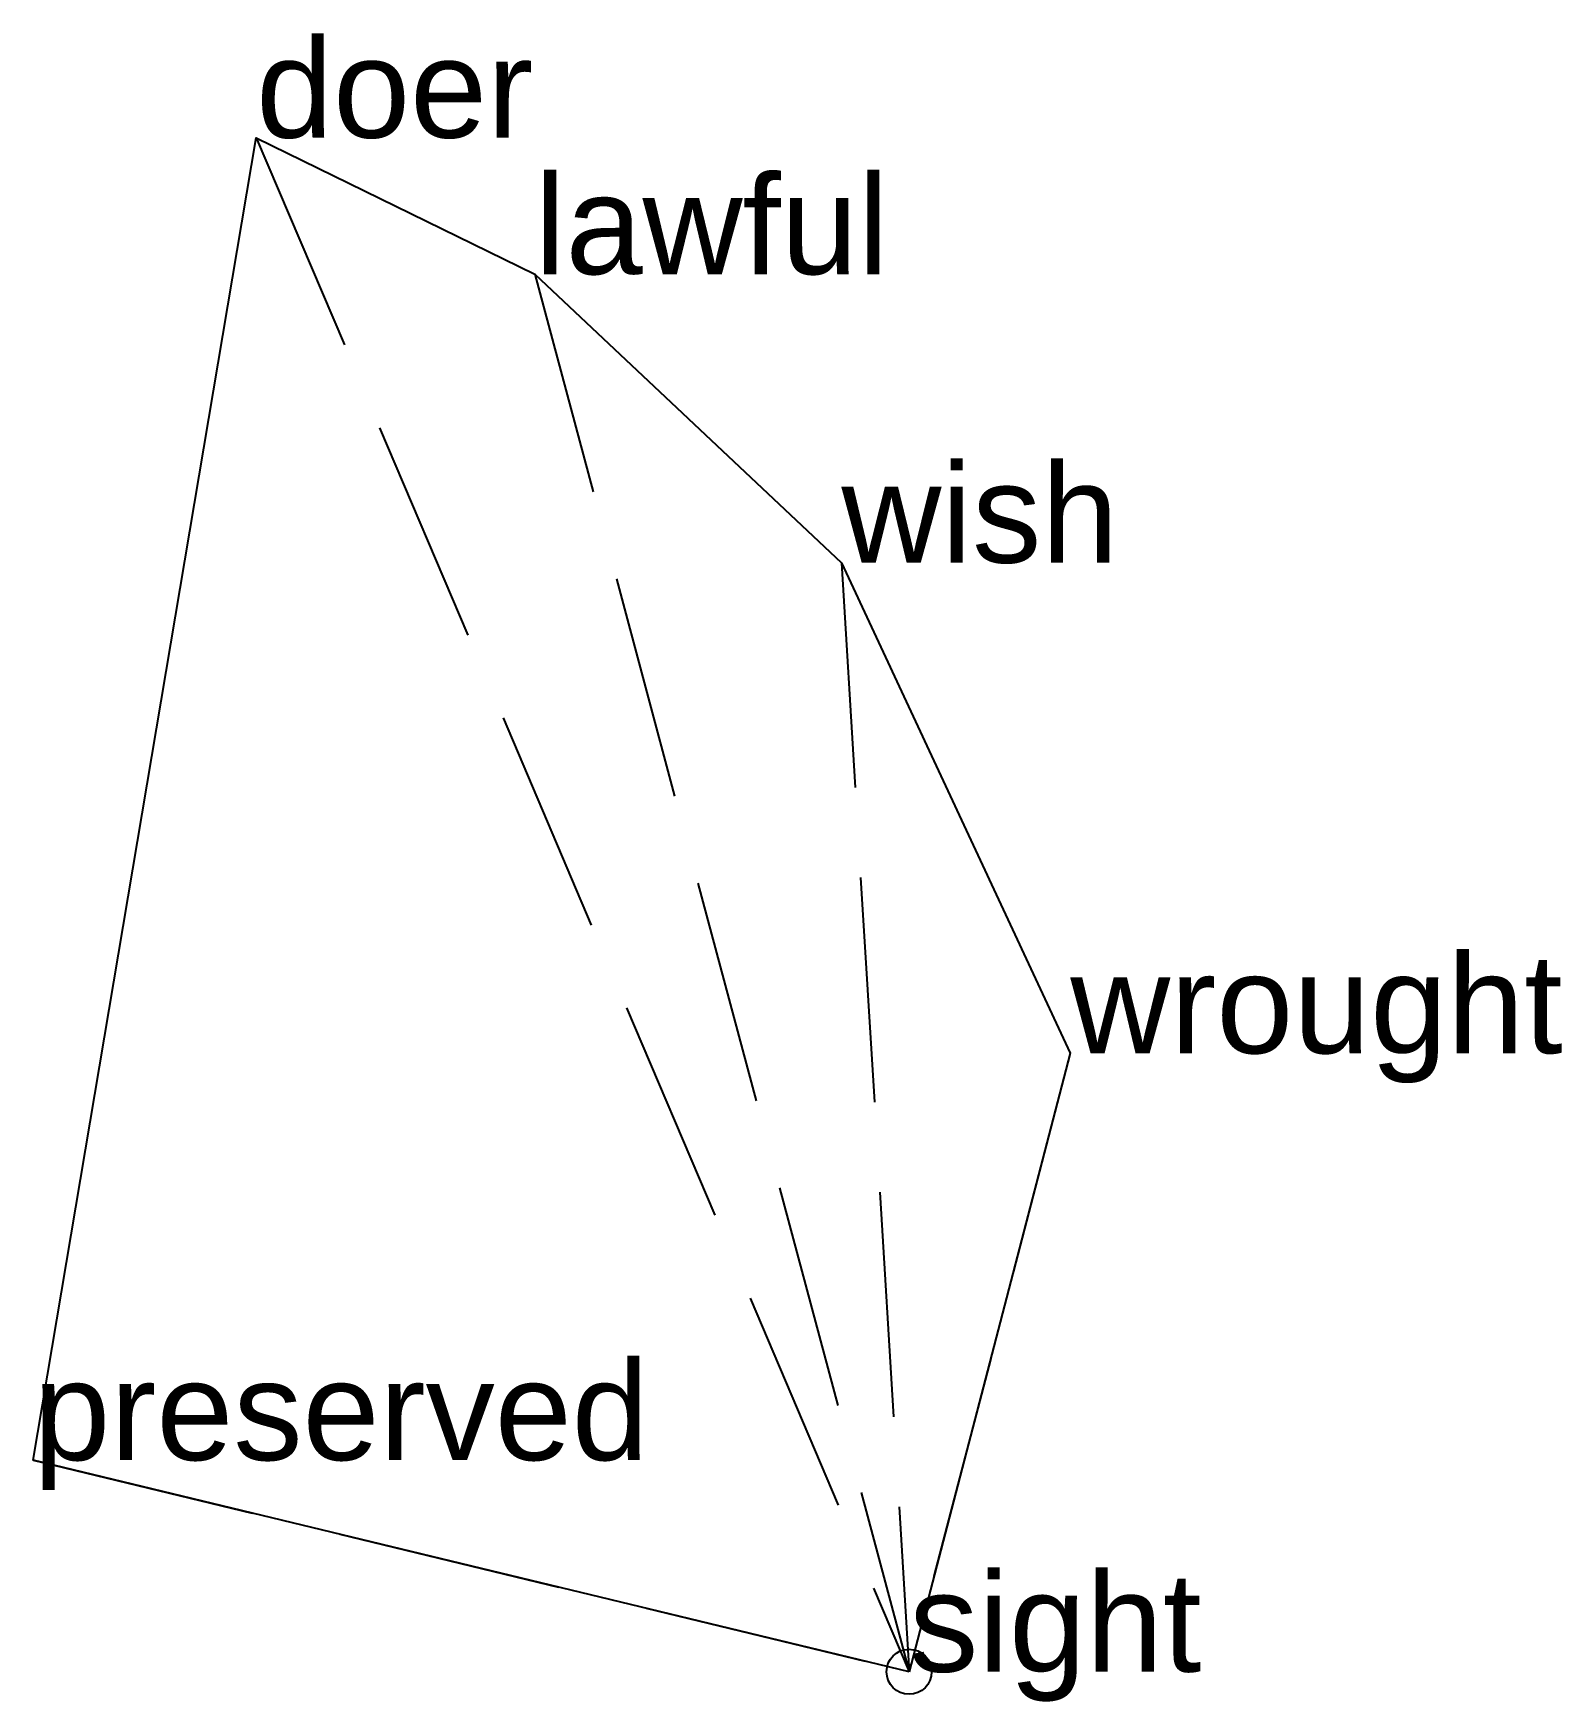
# Model space of a CAD drawing. Extents: x -0.97 to 0.72, y -0.03 to 1.82.
import ezdxf

# ---------------------------------------------------------------- set-up
doc = ezdxf.new("R2010")
doc.units = 0
doc.linetypes.add('DASHED2', pattern=[0.3, 0.25, -0.05])
doc.layers.add('TEXT', color=1, linetype='CONTINUOUS')
doc.styles.get("Standard").update_dxf_attribs({"font": 'arial.ttf'})

msp = doc.modelspace()

# ---------------------------------------------------------------- linework, layer by layer
at = {"linetype": 'DASHED2'}
for p in [(-0.7249, 1.703), (-0.4155, 1.5515), (-0.0751, 1.2312), (0.179, 0.6866), (-0.9723, 0.2349), (0, 0)]:
    msp.add_line(p, (0, 0), dxfattribs=at)
msp.add_circle((0, 0), 0.025)
at = {"layer": 'OUTLINE', "linetype": 'CONTINUOUS'}
msp.add_polyline3d([(0, 0, 0), (-0.9723, 0.2349, 0), (-0.7249, 1.703, 0), (-0.4155, 1.5515, 0), (-0.0751, 1.2312, 0), (0.179, 0.6866, 0), (0, 0, 0)], close=True, dxfattribs=at)

# ---------------------------------------------------------------- texts
at = {"layer": 'TEXT'}
for s, p in [('doer', (-0.7249, 1.703)), ('lawful', (-0.4155, 1.5515)), ('wish', (-0.0751, 1.2312)), ('wrought', (0.179, 0.6866)), ('preserved', (-0.9723, 0.2349)), ('sight', (0, 0))]:
    msp.add_text(s, height=0.11, dxfattribs=at).set_placement(p)

doc.saveas('drawing.dxf')
